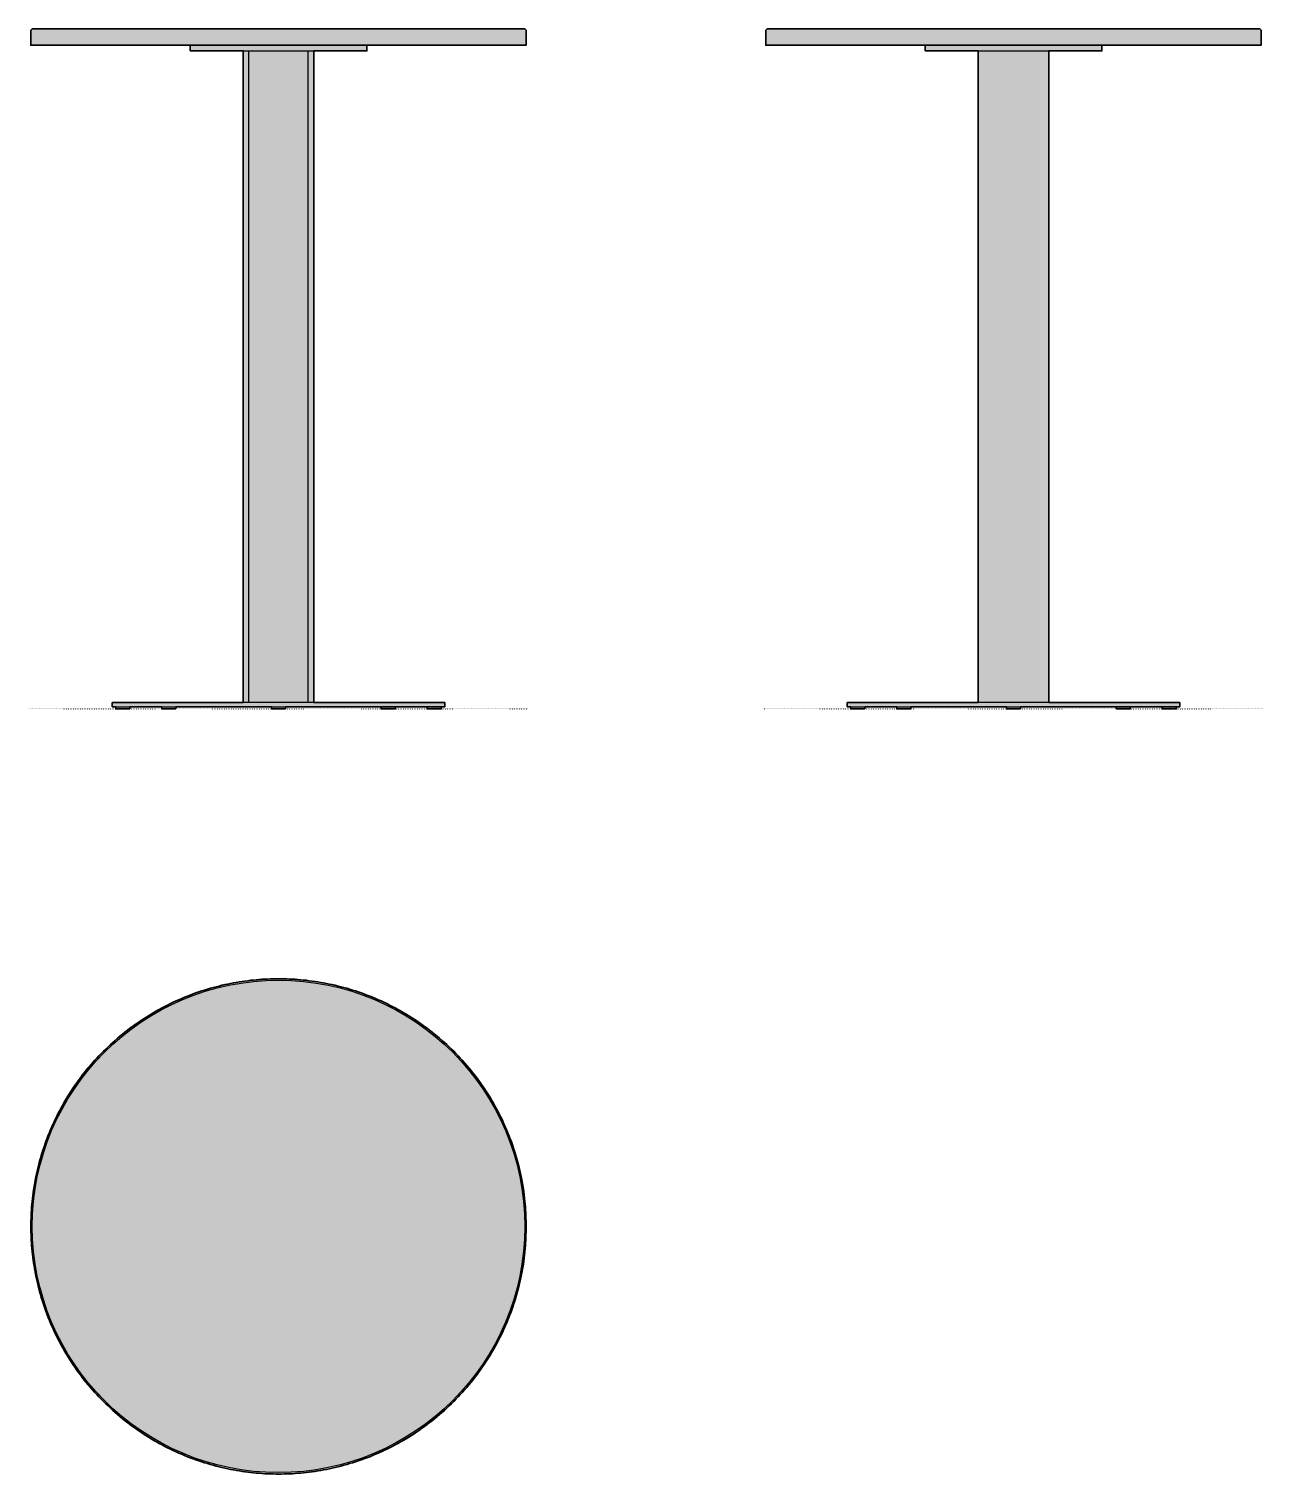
# Model space of a CAD drawing. Header units: millimetres. Extents: x 0 to 1744, y -1081 to 961.
import ezdxf

# ---------------------------------------------------------------- set-up
doc = ezdxf.new("R2010")
doc.units = ezdxf.units.MM
doc.linetypes.add('Dots', pattern=[1, 0, -1])
doc.layers.add('Blocks', color=7, linetype='Continuous')
doc.layers.add('Blocks$Fill', color=7, linetype='Continuous', true_color=0xffffff)
for name, color, linetype, lineweight, true_color in [('Blocks$Inner', 7, 'Continuous', 25, 0x007f00), ('Blocks$Outline', 7, 'Continuous', 35, 0xff3f3f), ('Groud', 7, 'Dots', 25, 0x243775)]:
    doc.layers.add(name, color=color, linetype=linetype, lineweight=lineweight, true_color=true_color)

# ---------------------------------------------------------------- blocks, each defined once
blk = doc.blocks.new('HEB 02 High Table Top')
at = {"layer": 'Blocks$Fill'}
blk.add_hatch(color=256, dxfattribs=at).paths.add_polyline_path([(834, -16.1), (833.9, -8.3), (833.6, -0.5), (833.2, 7.4), (832.5, 15.3), (831.7, 23.3), (830.7, 31.4), (829.5, 39.5), (828.1, 47.6), (826.5, 55.7), (824.7, 63.9), (822.7, 72), (820.4, 80.2), (818, 88.4), (815.3, 96.5), (812.5, 104.6), (809.4, 112.7), (806.1, 120.8), (802.6, 128.8), (798.8, 136.8), (794.9, 144.6), (790.7, 152.5), (786.3, 160.2), (781.7, 167.9), (776.9, 175.4), (771.9, 182.9), (766.7, 190.2), (761.3, 197.4), (755.7, 204.5), (749.9, 211.4), (743.9, 218.2), (737.8, 224.9), (731.4, 231.4), (725, 237.7), (718.3, 243.9), (711.5, 249.8), (704.6, 255.6), (697.5, 261.2), (690.3, 266.6), (682.9, 271.8), (675.5, 276.8), (667.9, 281.6), (660.3, 286.2), (652.5, 290.6), (644.7, 294.8), (636.8, 298.8), (628.9, 302.5), (620.8, 306), (612.8, 309.3), (604.7, 312.4), (596.6, 315.3), (588.4, 317.9), (580.3, 320.4), (572.1, 322.6), (563.9, 324.6), (555.8, 326.4), (547.6, 328.1), (539.5, 329.5), (531.5, 330.7), (523.4, 331.7), (515.4, 332.5), (507.5, 333.1), (499.6, 333.5), (491.7, 333.8), (484, 333.9), (476.2, 333.8), (468.4, 333.5), (460.5, 333.1), (452.5, 332.5), (444.5, 331.7), (436.5, 330.7), (428.4, 329.5), (420.3, 328.1), (412.1, 326.4), (404, 324.6), (395.8, 322.6), (387.7, 320.4), (379.5, 317.9), (371.3, 315.3), (363.2, 312.4), (355.1, 309.3), (347.1, 306), (339.1, 302.5), (331.1, 298.8), (323.2, 294.8), (315.4, 290.6), (307.6, 286.2), (300, 281.6), (292.4, 276.8), (285, 271.8), (277.6, 266.6), (270.4, 261.2), (263.4, 255.6), (256.4, 249.8), (249.6, 243.9), (243, 237.7), (236.5, 231.4), (230.1, 224.9), (224, 218.2), (218, 211.4), (212.2, 204.5), (206.6, 197.4), (201.2, 190.2), (196, 182.9), (191, 175.4), (186.2, 167.9), (181.6, 160.2), (177.2, 152.5), (173.1, 144.6), (169.1, 136.8), (165.4, 128.8), (161.8, 120.8), (158.5, 112.7), (155.4, 104.6), (152.6, 96.5), (149.9, 88.4), (147.5, 80.2), (145.2, 72), (143.2, 63.9), (141.4, 55.7), (139.8, 47.6), (138.4, 39.5), (137.2, 31.4), (136.2, 23.3), (135.4, 15.3), (134.7, 7.4), (134.3, -0.5), (134, -8.3), (134, -16.1), (134, -23.9), (134.3, -31.7), (134.7, -39.6), (135.4, -47.6), (136.2, -55.6), (137.2, -63.6), (138.4, -71.7), (139.8, -79.8), (141.4, -87.9), (143.2, -96.1), (145.2, -104.2), (147.5, -112.4), (149.9, -120.6), (152.6, -128.7), (155.4, -136.8), (158.5, -144.9), (161.8, -153), (165.4, -161), (169.1, -169), (173.1, -176.9), (177.2, -184.7), (181.6, -192.4), (186.2, -200.1), (191, -207.6), (196, -215.1), (201.2, -222.4), (206.6, -229.6), (212.2, -236.7), (218, -243.7), (224, -250.5), (230.1, -257.1), (236.5, -263.6), (243, -269.9), (249.6, -276.1), (256.4, -282), (263.4, -287.8), (270.4, -293.4), (277.6, -298.8), (285, -304), (292.4, -309.1), (300, -313.9), (307.6, -318.5), (315.4, -322.8), (323.2, -327), (331.1, -331), (339.1, -334.7), (347.1, -338.2), (355.1, -341.5), (363.2, -344.6), (371.3, -347.5), (379.5, -350.2), (387.7, -352.6), (395.8, -354.8), (404, -356.8), (412.1, -358.7), (420.3, -360.3), (428.4, -361.7), (436.5, -362.9), (444.5, -363.9), (452.5, -364.7), (460.5, -365.3), (468.4, -365.8), (476.2, -366), (484, -366.1), (491.7, -366), (499.6, -365.8), (507.5, -365.3), (515.4, -364.7), (523.4, -363.9), (531.5, -362.9), (539.5, -361.7), (547.6, -360.3), (555.8, -358.7), (563.9, -356.8), (572.1, -354.8), (580.3, -352.6), (588.4, -350.2), (596.6, -347.5), (604.7, -344.6), (612.8, -341.5), (620.8, -338.2), (628.9, -334.7), (636.8, -331), (644.7, -327), (652.5, -322.8), (660.3, -318.5), (667.9, -313.9), (675.5, -309.1), (682.9, -304), (690.3, -298.8), (697.5, -293.4), (704.6, -287.8), (711.5, -282), (718.3, -276.1), (725, -269.9), (731.4, -263.6), (737.8, -257.1), (743.9, -250.5), (749.9, -243.7), (755.7, -236.7), (761.3, -229.6), (766.7, -222.4), (771.9, -215.1), (776.9, -207.6), (781.7, -200.1), (786.3, -192.4), (790.7, -184.7), (794.9, -176.9), (798.8, -169), (802.6, -161), (806.1, -153), (809.4, -144.9), (812.5, -136.8), (815.3, -128.7), (818, -120.6), (820.4, -112.4), (822.7, -104.2), (824.7, -96.1), (826.5, -87.9), (828.1, -79.8), (829.5, -71.7), (830.7, -63.6), (831.7, -55.6), (832.5, -47.6), (833.2, -39.6), (833.6, -31.7), (833.9, -23.9)], flags=0)
at = {"layer": 'Blocks$Inner'}
for radius in [350, 348]:
    blk.add_circle((484, -16.1), radius, dxfattribs=at)
at = {"layer": 'Blocks$Outline'}
blk.add_rational_spline([(834, -16.1), (834, 333.9), (484, 333.9), (134, 333.9), (134, -16.1), (134, -366.1), (484, -366.1), (834, -366.1), (834, -16.1)], [1, 0.707106781187, 1, 0.707106781187, 1, 0.707106781187, 1, 0.707106781187, 1], degree=2, knots=[0, 0, 0, 549.778714, 549.778714, 1099.557429, 1099.557429, 1649.336143, 1649.336143, 2199.114858, 2199.114858, 2199.114858], dxfattribs=at)
blk = doc.blocks.new('HEB 02 High Table Side')
at = {"layer": 'Blocks$Fill'}
blk.add_hatch(color=256, dxfattribs=at).paths.add_polyline_path([(2.7, 959), (4.7, 961), (700.7, 961), (702.7, 959), (702.7, 938), (477.7, 938), (477.7, 930), (402.7, 930), (402.7, 9), (587.7, 9), (587.7, 3), (582.7, 3), (582.7, 0), (562.7, 0), (562.7, 3), (517.7, 3), (517.7, 0), (497.7, 0), (497.7, 3), (362.7, 3), (362.7, 0), (342.7, 0), (342.7, 3), (207.7, 3), (207.7, 0), (187.7, 0), (187.7, 3), (142.7, 3), (142.7, 0), (122.7, 0), (122.7, 3), (117.7, 3), (117.7, 9), (302.7, 9), (302.7, 930), (227.7, 930), (227.7, 938), (2.7, 938)], flags=0)
at = {"layer": 'Blocks$Inner'}
for points in [[(2.7, 959), (2.7, 938), (702.7, 938), (702.7, 959), (700.7, 961), (4.7, 961)], [(227.7, 930), (477.7, 930), (477.7, 938), (227.7, 938)], [(402.7, 9), (302.7, 9), (302.7, 930), (402.7, 930)], [(117.7, 3), (587.7, 3), (587.7, 9), (117.7, 9)], [(142.7, 0), (122.7, 0), (122.7, 3), (142.7, 3)], [(207.7, 0), (187.7, 0), (187.7, 3), (207.7, 3)], [(362.7, 0), (342.7, 0), (342.7, 3), (362.7, 3)], [(497.7, 0), (517.7, 0), (517.7, 3), (497.7, 3)], [(562.7, 0), (582.7, 0), (582.7, 3), (562.7, 3)]]:
    blk.add_lwpolyline(points, close=True, dxfattribs=at)
at = {"layer": 'Blocks$Outline'}
for points in [[(2.7, 959), (4.7, 961), (700.7, 961), (702.7, 959)], [(227.7, 938), (2.7, 938), (2.7, 959)], [(702.7, 959), (702.7, 938), (477.7, 938)], [(227.7, 930), (227.7, 938)], [(302.7, 930), (227.7, 930)], [(302.7, 9), (302.7, 930)], [(477.7, 938), (477.7, 930), (402.7, 930)], [(402.7, 930), (402.7, 9)], [(117.7, 3), (117.7, 9), (302.7, 9)], [(122.7, 3), (117.7, 3)], [(142.7, 0), (122.7, 0), (122.7, 3)], [(187.7, 3), (142.7, 3)], [(142.7, 3), (142.7, 0)], [(207.7, 0), (187.7, 0), (187.7, 3)], [(342.7, 3), (207.7, 3)], [(207.7, 3), (207.7, 0)], [(362.7, 0), (342.7, 0), (342.7, 3)], [(497.7, 3), (362.7, 3)], [(362.7, 3), (362.7, 0)], [(402.7, 9), (587.7, 9), (587.7, 3), (582.7, 3)], [(517.7, 3), (517.7, 0), (497.7, 0)], [(497.7, 0), (497.7, 3)], [(562.7, 3), (517.7, 3)], [(582.7, 3), (582.7, 0), (562.7, 0)], [(562.7, 0), (562.7, 3)]]:
    blk.add_lwpolyline(points, dxfattribs=at)
blk = doc.blocks.new('HEB 02 High Table Front')
at = {"layer": 'Blocks$Fill'}
blk.add_hatch(color=256, dxfattribs=at).paths.add_polyline_path([(2.7, 959), (4.7, 961), (700.7, 961), (702.7, 959), (702.7, 938), (477.7, 938), (477.7, 930), (402.7, 930), (402.7, 9), (587.7, 9), (587.7, 3), (582.7, 3), (582.7, 0), (562.7, 0), (562.7, 3), (517.7, 3), (517.7, 0), (497.7, 0), (497.7, 3), (362.7, 3), (362.7, 0), (342.7, 0), (342.7, 3), (207.7, 3), (207.7, 0), (187.7, 0), (187.7, 3), (142.7, 3), (142.7, 0), (122.7, 0), (122.7, 3), (117.7, 3), (117.7, 9), (302.7, 9), (302.7, 930), (227.7, 930), (227.7, 938), (2.7, 938)], flags=0)
at = {"layer": 'Blocks$Inner'}
for p, q in [((310.7, 9), (310.7, 930)), ((394.7, 9), (394.7, 930))]:
    blk.add_line(p, q, dxfattribs=at)
for points in [[(2.7, 959), (2.7, 938), (702.7, 938), (702.7, 959), (700.7, 961), (4.7, 961)], [(227.7, 930), (477.7, 930), (477.7, 938), (227.7, 938)], [(402.7, 9), (302.7, 9), (302.7, 930), (402.7, 930)], [(117.7, 3), (587.7, 3), (587.7, 9), (117.7, 9)], [(142.7, 0), (122.7, 0), (122.7, 3), (142.7, 3)], [(207.7, 0), (187.7, 0), (187.7, 3), (207.7, 3)], [(362.7, 0), (342.7, 0), (342.7, 3), (362.7, 3)], [(497.7, 0), (517.7, 0), (517.7, 3), (497.7, 3)], [(562.7, 0), (582.7, 0), (582.7, 3), (562.7, 3)]]:
    blk.add_lwpolyline(points, close=True, dxfattribs=at)
at = {"layer": 'Blocks$Outline'}
for points in [[(2.7, 959), (4.7, 961), (700.7, 961), (702.7, 959)], [(227.7, 938), (2.7, 938), (2.7, 959)], [(702.7, 959), (702.7, 938), (477.7, 938)], [(227.7, 930), (227.7, 938)], [(302.7, 930), (227.7, 930)], [(302.7, 9), (302.7, 930)], [(477.7, 938), (477.7, 930), (402.7, 930)], [(402.7, 930), (402.7, 9)], [(117.7, 3), (117.7, 9), (302.7, 9)], [(122.7, 3), (117.7, 3)], [(142.7, 0), (122.7, 0), (122.7, 3)], [(187.7, 3), (142.7, 3)], [(142.7, 3), (142.7, 0)], [(207.7, 0), (187.7, 0), (187.7, 3)], [(342.7, 3), (207.7, 3)], [(207.7, 3), (207.7, 0)], [(362.7, 0), (342.7, 0), (342.7, 3)], [(497.7, 3), (362.7, 3)], [(362.7, 3), (362.7, 0)], [(402.7, 9), (587.7, 9), (587.7, 3), (582.7, 3)], [(517.7, 3), (517.7, 0), (497.7, 0)], [(497.7, 0), (497.7, 3)], [(562.7, 3), (517.7, 3)], [(582.7, 3), (582.7, 0), (562.7, 0)], [(562.7, 0), (562.7, 3)]]:
    blk.add_lwpolyline(points, dxfattribs=at)

msp = doc.modelspace()

# ---------------------------------------------------------------- linework, layer by layer
at = {"layer": 'Groud'}
for points in [[(0, 0), (705.5, 0)], [(1038.7, 0), (1744.2, 0)]]:
    msp.add_lwpolyline(points, dxfattribs=at)

# ---------------------------------------------------------------- block references
at = {"layer": 'Blocks'}
for name, p in [('HEB 02 High Table Front', (0, 0)), ('HEB 02 High Table Side', (1038.7, 0)), ('HEB 02 High Table Top', (-131.2, -715.3))]:
    msp.add_blockref(name, p, dxfattribs=at)

doc.saveas('drawing.dxf')
